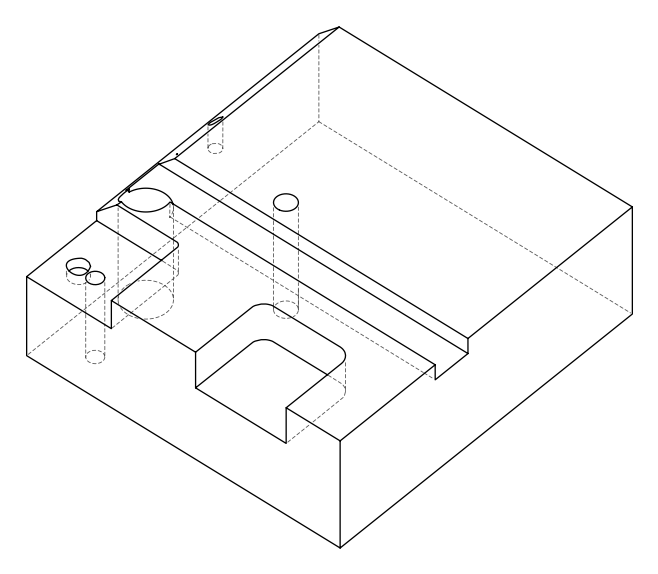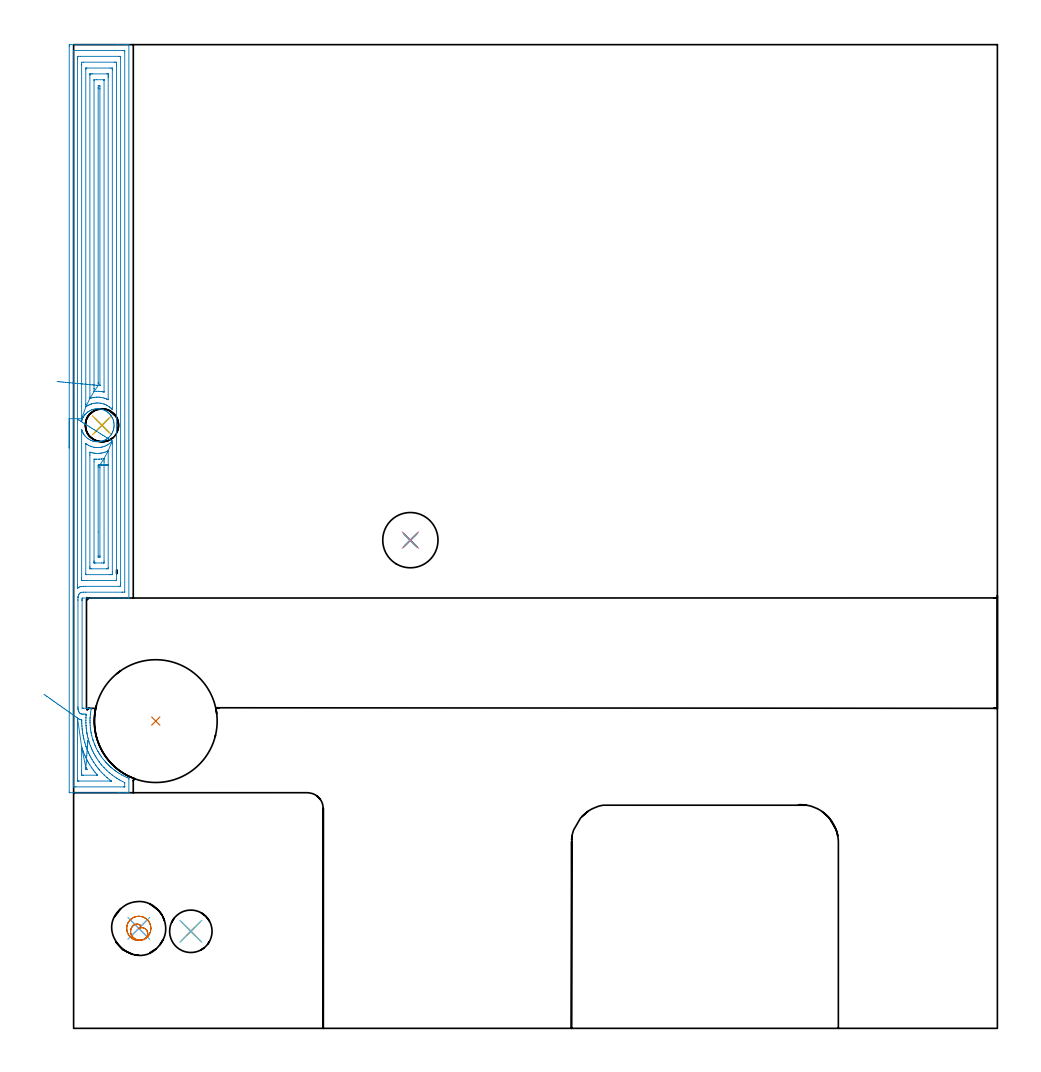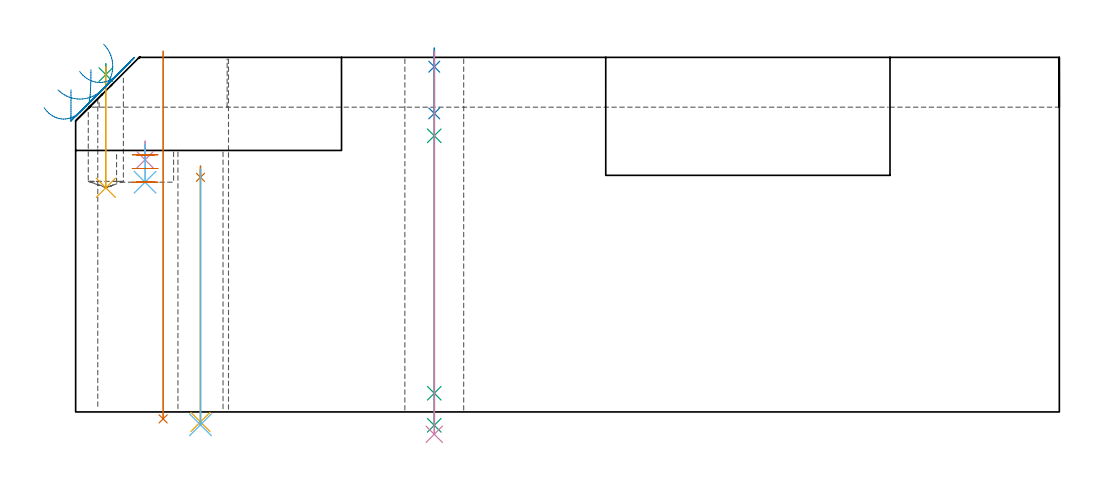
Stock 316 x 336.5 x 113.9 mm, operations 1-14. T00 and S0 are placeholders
(PLAN: 18 operations, 14 tool changes, 56.7 min)
(1 SPOT_DRILL | STEP1HOLE | NXT0321_9005460120000 | 0.04 min | 4192 mm3)
(2 SPOT_DRILL_1 | STEP1HOLE_2 | NXT0321_9005460120000 | 0.05 min | 183 mm3)
(3 SPOT_DRILL_2 | STEP1POCKET | NXT0321_9005460120000 | 0.03 min | 469 mm3)
(4 SPOT_DRILL_3 | STEP1POCKET_1 | NXT0321_9005460120000 | 0.06 min | 3556 mm3)
(5 DRILL_THROUGH_HOLE_INTO_CENTER | STEP1HOLE | NXT0301_065 | 0.33 min | 5286 mm3)
(6 DRILL_TO_ENLARGE_THROUGH_HOLE | STEP1HOLE | NXT0301_106 | 0.34 min | 9296 mm3)
(7 INDEXABLE_INSERT_DRILL_THROUGH_HOLE_FROM_SOLID | STEP1HOLE_1 | NXT0302_036 | 0.47 min | 157752 mm3)
(8 DRILL_BLIND_HOLE_INTO_CENTER | STEP1HOLE_2 | NXT0301_128 | 0.08 min | 1726 mm3)
(9 GUN_DRILL_THROUGH_HOLE | STEP1HOLE_2 | UGT0307_009 | 0.58 min | 10938 mm3)
(10 DRILL_TO_ENLARGE_THROUGH_HOLE_1 | STEP1HOLE_2 | UGT0301_257 | 0.49 min | 19071 mm3)
(11 DRILL_BLIND_HOLE_INTO_CENTER_1 | STEP1POCKET | NXT0301_084 | 0.16 min | 3630 mm3)
(12 DRILL_BLIND_HOLE_INTO_CENTER_2 | STEP1POCKET_1 | NXT0301_128 | 0.06 min | 844 mm3)
(13 MILL_ROUGH_BLIND_HOLE_CONTOUR | STEP1POCKET_1 | NXT0201_013 | Spiral | 0.56 min | 5938 mm3)
(14 AREA_MILL | FG_CHAMFER_SURFACE | UGT0205_001 | 14.23 min | 51178 mm3)
(15 MILL_CORNER_NOTCH_RECTANGULAR | CORNER_NOTCH_RECTANGULAR | NXT0201_013 | Follow Part, ap 2.5, ae 75% | 28.93 min | 191383 mm3)
(16 MILL_RECTANGULAR_POCKET | POCKET_RECTANGULAR_STRAIGHT | UGT0201_021 | Follow Part, ap 12.5, ae 75% | 3.74 min | 252806 mm3)
(17 MILL_SLOT | SLOT_PARTIAL_RECTANGULAR | UGT0201_094 | Follow Part, ap 5, ae 75% | 3.28 min | 9191 mm3)
(18 MILL_RECTANGULAR_SLOT | SLOT_RECTANGULAR | UGT0201_004 | Follow Part, ap 8, ae 75% | 3.23 min | 176171 mm3)
(TOOL NXT0321_9005460120000 | NC Spot Drill, 142deg, 12mm, Carbide, Uncoated | D12 PA142 FL30 Z2)
(TOOL NXT0301_065 | Carbide Drill 9.4mm [860.1-0940-075A1-MM 2214] | D9.4 PA140 FL98 Z2)
(TOOL NXT0301_106 | Carbide Drill 14.5mm [860.1-1450-073A1-MM 2214] | D14.5 PA140 FL83 Z2)
(TOOL NXT0302_036 | Index. Insert Drill 42mm [880-D4200L50-05] | D42 PA176 FL210 Z2)
(TOOL NXT0301_128 | Carbide Drill 12mm [861.1-1200-036A1-GP GC34] | D12 PA150 FL37.4 Z2)
(TOOL UGT0307_009 | Gun Drill 12 mm | D12 PA130 FL24 Z1)
(TOOL UGT0301_257 | Twist Drill 18.9 mm | D18.9 PA118 FL135 Z2)
(TOOL NXT0301_084 | Carbide Drill 11.3mm [860.1-1130-034A1-MM 2214] | D11.3 PA140 FL55 Z2)
(TOOL NXT0201_013 | ENDMILL 10mm | D10 FL30 Z4)
(TOOL UGT0205_001 | Chamfer Mill 20 x 3 x 45 deg. | D20 FL50 Z2)
(TOOL UGT0201_021 | End Mill 50 mm R6 | D50 R6 FL50 Z4)
(TOOL UGT0201_094 | End mill 20 mm | D20 FL38 Z4)
(TOOL UGT0201_004 | End Mill 32 mm | D32 FL53 Z6)
(OP 1 SPOT_DRILL)
G17 G21 G94 G90
T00 M6
G54
G17 G0 G90 X40.1 Y33.2 S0 M3
G43 Z123.9 H0
G94 G81 G98 Z75.372 F250. R79.
G80
M5
M2
(OP 2 SPOT_DRILL_1)
G17 G21 G94 G90
T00 M6
G54
G17 G0 G90 X115.2 Y167. S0 M3
G43 Z123.9 H0
G94 G81 G98 Z110.9 F250. R116.9
G80
M5
M2
(OP 3 SPOT_DRILL_2)
G17 G21 G94 G90
T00 M6
G54
G17 G0 G90 X9.7 Y206.3 S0 M3
G43 Z123.9 H0
G94 G81 G98 Z108.364 F250. R111.85
G80
M5
M2
(OP 4 SPOT_DRILL_3)
G17 G21 G94 G90
T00 M6
G54
G17 G0 G90 X22.3 Y34.2 S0 M3
G43 Z123.9 H0
G94 G81 G98 Z81. F250. R87.
G80
M5
M2
(OP 5 DRILL_THROUGH_HOLE_INTO_CENTER)
G17 G21 G94 G90
T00 M6
G54
G17 G0 G90 X40.1 Y33.2 S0 M3
G43 Z123.9 H1
G94 G73 G98 Z-3.211 F250. Q8.801 R78.
G80
M5
M2
(OP 6 DRILL_TO_ENLARGE_THROUGH_HOLE)
G17 G21 G94 G90
T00 M6
G54
G17 G0 G90 X40.1 Y33.2 S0 M3
G43 Z123.9 H1
G94 G73 G98 Z-4.139 F250. Q13.356 R78.
G80
M5
M2
(OP 7 INDEXABLE_INSERT_DRILL_THROUGH_HOLE_FROM_SOLID)
G17 G21 G94 G90
T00 M6
G54
G17 G0 G90 X28.1 Y105.1 S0 M3
G43 Z123.9 H1
G94 G81 G98 Z-2.233 F250. R115.9
G80
M5
M2
(OP 8 DRILL_BLIND_HOLE_INTO_CENTER)
G17 G21 G94 G90
T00 M6
G54
G17 G0 G90 X115.2 Y167. S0 M3
G43 Z123.9 H1
G94 G81 G98 Z95.9 F250. R115.9
G80
M5
M2
(OP 9 GUN_DRILL_THROUGH_HOLE)
G17 G21 G94 G90
T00 M6
G54
G17 G0 G90 X115.2 Y167. M8
G43 Z123.9 H0
Z109.556
S716 M3
G94 G1 Z88.71 F125. M26
G4 X.084
Z6. F250.
G4 X.084
Z-4.298 F125.
G4 X.084
M5
M9
G0 Z109.556
Z123.9
M2
(OP 10 DRILL_TO_ENLARGE_THROUGH_HOLE_1)
G17 G21 G94 G90
T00 M6
G54
G17 G0 G90 X115.2 Y167. S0 M3
G43 Z123.9 H0
G94 G73 G98 Z-7.178 F250. Q17.297 R115.9
G80
M5
M2
(OP 11 DRILL_BLIND_HOLE_INTO_CENTER_1)
G17 G21 G94 G90
T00 M6
G54
G17 G0 G90 X9.7 Y206.3 S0 M3
G43 Z123.9 H1
G94 G81 G98 Z72. F250. R110.85
G80
M5
M2
(OP 12 DRILL_BLIND_HOLE_INTO_CENTER_2)
G17 G21 G94 G90
T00 M6
G54
G17 G0 G90 X22.3 Y34.2 S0 M3
G43 Z123.9 H1
G94 G81 G98 Z73.8 F250. R86.
G80
M5
M2
(OP 13 MILL_ROUGH_BLIND_HOLE_CONTOUR)
G17 G21 G94 G90
T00 M6
G54
G17 G0 G90 X22.3 Y34.2 S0 M3
G43 Z123.9 H0
Z82.6
G94 G3 X22.628 Y35.401 R0.645 F250.
X20.514 Y35.256 R1.871
X20.084 Y31.394 R2.736
X24.299 Y30.563 R3.345
X25.937 Y36.199 R4.15
X24.299 Y30.563 R-4.15
X25.118 Y33.381 R2.075
X22.3 Y34.2 R2.075
G0 Z78.2
G3 X22.628 Y35.401 R0.645
X20.514 Y35.256 R1.871
X20.084 Y31.394 R2.736
X24.299 Y30.563 R3.345
X25.937 Y36.199 R4.15
X24.299 Y30.563 R-4.15
X25.118 Y33.381 R2.075
X22.3 Y34.2 R2.075
G0 Z73.8
G3 X22.628 Y35.401 R0.645
X20.514 Y35.256 R1.871
X20.084 Y31.394 R2.736
X24.299 Y30.563 R3.345
X25.937 Y36.199 R4.15
X24.299 Y30.563 R-4.15
X25.118 Y33.381 R2.075
X22.3 Y34.2 R2.075
G0 Z123.9
M5
M2
(OP 14 AREA_MILL)
G17 G21 G94 G90
T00 M6
G54
G17 G0 G90 X-1.5 Y198.55 S1061 M3
G43 Z123.9 H0
Z103.5
G94 G1 Y198.588 Z102.628 F250.
Y198.702 Z101.763
Y198.891 Z100.912
Y199.153 Z100.08
Y199.487 Z99.274
Y199.89 Z98.5
Y200.359 Z97.764
Y200.89 Z97.072
Y201.479 Z96.429
Y202.122 Z95.84
Y202.814 Z95.308
Y203.55 Z94.84
Y204.324 Z94.437
Y205.13 Z94.103
Y205.962 Z93.841
Y206.814 Z93.652
Y207.678 Z93.538
Y208.55 Z93.5
Y335.879
X-1.496 Y336.29 Z93.502
X-1.492 Y336.49 Z93.506
X-1.289 Y336.5 Z93.708
X15.155 Z110.15
X17.536 Z112.531
X18.223 Z113.223
X18.526 Z113.525
X18.885 Y336.493 Z113.876
X18.897 Y336.491 Z113.888
X18.9 Y336.326 Z113.9
Y147.343
X18.895 Y147.208 Z113.891
X18.881 Y147.2 Z113.878
X17.075 Z112.073
X15.487 Z110.484
X2.901 Z97.899
Y147.147
Y146.68
X2.91 Y146.524 Z97.889
X2.912 Y146.488 Z97.887
X2.91 Y146.484 Z97.888
X2.9 Y146.449 Z97.9
Y109.5
X3.075 Y109.499 Z98.075
X3.252 Y109.498 Z98.252
X3.257 Z98.254
X4.282 Y109.495 Z99.278
X4.782 Y109.494 Z99.781
X5.166 Y109.492 Z100.165
X5.608 Y109.491 Z100.606
X5.708 Y109.489 Z100.707
X5.805 Y109.481 Z100.804
X5.926 Y109.466 Z100.925
X6.049 Y109.439 Z101.048
X6.05 Y109.437 Z101.049
X6.049 Y109.412 Z101.048
X5.97 Y108.992 Z100.968
X5.82 Y108.099 Z100.817
X5.81 Y108.027 Z100.806
X5.804 Y107.989 Z100.8
X5.777 Y107.751 Z100.774
X5.717 Y107.206 Z100.713
X5.644 Y106.313 Z100.635
X5.641 Y106.24 Z100.631
X5.619 Y105.867 Z100.615
X5.609 Y105.42 Z100.606
X5.613 Y105.121 Z100.603
X5.619 Y104.527 Z100.611
X5.623 Y104.453 Z100.613
X5.663 Y103.631 Z100.659
X5.739 Y102.741 Z100.735
X5.748 Y102.666 Z100.743
X5.768 Y102.476 Z100.765
X5.82 Y102.113 Z100.819
X5.859 Y101.848 Z100.857
X5.957 Y101.325 Z100.953
X6.007 Y101.05 Z101.006
X6.025 Y100.956 Z101.023
X6.225 Y100.063 Z101.221
X6.46 Y99.17 Z101.46
X6.567 Y98.812 Z101.567
X6.621 Y98.645 Z101.62
X6.682 Y98.455 Z101.681
X6.744 Y98.277 Z101.743
X7.082 Y97.384 Z102.078
X7.115 Y97.304 Z102.11
X7.17 Y97.168 Z102.169
X7.227 Y97.03 Z102.226
X7.301 Y96.858 Z102.295
X7.42 Y96.566 Z102.418
X7.451 Y96.491 Z102.449
X7.487 Y96.411 Z102.485
X7.562 Y96.243 Z102.561
X7.881 Y95.598 Z102.88
X8.163 Y95.071 Z103.16
X8.356 Y94.705 Z103.356
X8.383 Y94.658 Z103.383
X8.441 Y94.556 Z103.441
X8.673 Y94.177 Z103.673
X8.897 Y93.812 Z103.896
X9.106 Y93.49 Z104.104
X9.321 Y93.171 Z104.32
X9.498 Y92.919 Z104.497
X10.201 Y91.986 Z105.199
X10.557 Y91.557 Z105.557
X10.921 Y91.134 Z105.921
X10.996 Y91.05 Z105.995
X11.08 Y90.956 Z106.079
X11.421 Y90.595 Z106.419
X11.766 Y90.241 Z106.764
X11.977 Y90.032 Z106.976
X12.234 Y89.79 Z107.233
X12.336 Y89.695 Z107.335
X12.718 Y89.348 Z107.715
X12.814 Y89.263 Z107.813
X12.839 Y89.241 Z107.838
X13.17 Y88.965 Z108.168
X13.276 Y88.876 Z108.275
X13.719 Y88.519 Z108.718
X13.8 Y88.455 Z108.799
X14.198 Y88.16 Z109.196
X14.322 Y88.071 Z109.32
X14.599 Y87.873 Z109.597
X14.744 Y87.773 Z109.742
X15.053 Y87.562 Z110.051
X15.478 Y87.295 Z110.476
X16.357 Y86.772 Z111.357
X16.436 Y86.728 Z111.436
X16.539 Y86.669 Z111.539
X17.237 Y86.313 Z112.236
X18.116 Y85.895 Z113.116
X18.419 Y85.761 Z113.415
X18.595 Y85.688 Z113.593
X18.871 Y85.569 Z113.869
X18.895 Y85.556 Z113.891
X18.9 Y85.242 Z113.9
Y80.774
X18.897 Y80.609 Z113.888
X18.885 Y80.607 Z113.876
X18.526 Y80.6 Z113.525
X18.223 Z113.223
X17.536 Z112.531
X16.308 Z111.305
X15.768 Z110.763
X15.155 Z110.15
X-1.29 Y80.601 Z93.708
X-1.492 Y80.61 Z93.506
X-1.499 Y80.813 Z93.499
X-1.5 Y208.55 Z93.5
X-0.086 Z94.914
X-0.085 Y334.408 Z94.915
X-0.084 Y334.461 Z94.916
X-0.081 Y334.485 Z94.919
X-0.08 Y334.49 Z94.92
X-0.058 Y334.492 Z94.942
X0.346 Y334.499 Z95.346
X16.652 Z111.652
X17.135 Y334.497 Z112.135
X17.37 Y334.49 Z112.37
X17.479 Y334.482 Z112.479
X17.485 Y334.143 Z112.485
Y334.092
Y149.391
X17.484 Y149.286 Z112.484
X17.481 Y149.234 Z112.481
X17.479 Y149.215 Z112.479
X17.458 Y149.208 Z112.458
X16.652 Y149.201 Z111.652
X16.582 Y149.2 Z111.582
X4.213 Z99.213
X3.399 Y149.198 Z98.399
X3.333 Y149.196 Z98.333
X2.529 Y149.13 Z97.529
X2.519 Y149.126 Z97.519
X2.515 Y149.124 Z97.515
X2.323 Y149.015 Z97.323
X2.181 Y148.911 Z97.181
X2.012 Y148.744 Z97.012
X1.871 Y148.557 Z96.871
X1.786 Y148.416 Z96.786
X1.695 Y148.236 Z96.695
X1.676 Y148.191 Z96.676
X1.632 Y148.072 Z96.632
X1.543 Y147.726 Z96.543
X1.519 Y147.582 Z96.519
X1.506 Y147.47 Z96.506
X1.496 Y147.343 Z96.496
X1.487 Y146.595 Z96.487
X1.486 Y146.449 Z96.486
X1.487 Y109.961 Z96.487
X1.488 Y109.814 Z96.488
X1.493 Y109.441 Z96.493
X1.504 Y109.247 Z96.504
X1.534 Y109.019 Z96.534
X1.554 Y108.92 Z96.554
X1.632 Y108.635 Z96.632
X1.746 Y108.362 Z96.746
X1.822 Y108.221 Z96.822
X1.953 Y108.027 Z96.953
X2.077 Y107.886 Z97.077
X2.233 Y107.747 Z97.233
X2.389 Y107.646 Z97.389
X2.515 Y107.586 Z97.515
X2.772 Y107.518 Z97.772
X3.031 Y107.505 Z98.031
X3.399 Y107.5 Z98.399
X3.926 Y107.494 Z98.926
X4.282 Y107.485 Z99.282
X4.285 Y107.133 Z99.285
X4.284 Y107.131 Z99.284
X4.282 Y107.102 Z99.282
X4.224 Y106.299 Z99.224
X4.221 Y106.24 Z99.221
X4.197 Y105.433 Z99.197
X4.196 Y105.346 Z99.196
X4.203 Y104.533 Z99.203
X4.205 Y104.453 Z99.205
X4.245 Y103.596 Z99.245
X4.248 Y103.559 Z99.248
X4.282 Y103.099 Z99.282
X4.32 Y102.666 Z99.32
X4.324 Y102.624 Z99.324
X4.376 Y102.177 Z99.376
X4.433 Y101.772 Z99.433
X4.533 Y101.132 Z99.533
X4.552 Y101.015 Z99.552
X4.577 Y100.879 Z99.577
X4.65 Y100.506 Z99.65
X4.763 Y99.985 Z99.763
X4.905 Y99.355 Z99.905
X4.973 Y99.092 Z99.973
X5.166 Y98.369 Z100.166
X5.219 Y98.198 Z100.219
X5.421 Y97.562 Z100.421
X5.458 Y97.452 Z100.458
X5.51 Y97.304 Z100.51
X5.719 Y96.744 Z100.719
X5.851 Y96.411 Z100.851
X6.049 Y95.92 Z101.049
X6.22 Y95.517 Z101.22
X6.354 Y95.209 Z101.354
X6.645 Y94.624 Z101.645
X6.933 Y94.06 Z101.933
X7.108 Y93.73 Z102.108
X7.321 Y93.337 Z102.321
X7.626 Y92.837 Z102.626
X7.816 Y92.534 Z102.816
X8.203 Y91.943 Z103.203
X8.7 Y91.243 Z103.7
X8.842 Y91.05 Z103.842
X9.3 Y90.442 Z104.3
X9.539 Y90.156 Z104.539
X9.584 Y90.105 Z104.584
X10.327 Y89.263 Z105.327
X10.467 Y89.114 Z105.467
X11.199 Y88.369 Z106.199
X11.351 Y88.226 Z106.351
X12.174 Y87.476 Z107.174
X12.234 Y87.424 Z107.234
X12.533 Y87.173 Z107.533
X13.118 Y86.711 Z108.118
X13.284 Y86.582 Z108.284
X14.001 Y86.07 Z109.001
X14.559 Y85.688 Z109.559
X14.885 Y85.486 Z109.885
X15.39 Y85.178 Z110.39
X15.768 Y84.958 Z110.768
X16.053 Y84.795 Z111.053
X16.652 Y84.494 Z111.652
X17.394 Y84.126 Z112.394
X17.447 Y84.092 Z112.447
X17.479 Y84.065 Z112.479
X17.481 Y84.031 Z112.481
X17.485 Y83.953 Z112.485
Y82.692
X17.484 Y82.639 Z112.484
X17.481 Y82.615 Z112.481
X17.48 Y82.61 Z112.48
X17.458 Y82.608 Z112.458
X17.054 Y82.601 Z112.054
X0.748 Z95.748
X0.265 Y82.603 Z95.265
X0.03 Y82.61 Z95.03
X-0.079 Y82.618 Z94.921
X-0.085 Y82.957 Z94.915
Y83.008
X-0.086 Y208.55 Z94.914
X1.328 Z96.328
X1.329 Y331.718 Z96.329
X1.331 Y332.305 Z96.331
X1.334 Y332.457 Z96.334
X1.335 Y332.487 Z96.335
X1.375 Y332.492 Z96.375
X1.441 Y332.498 Z96.441
X1.632 Y332.499 Z96.632
X2.322 Y332.5 Z97.322
X15.577 Y332.499 Z110.577
X15.768 Y332.496 Z110.768
X15.961 Y332.49 Z110.961
X16.065 Y332.48 Z111.065
X16.068 Y332.407 Z111.068
X16.069 Y332.305 Z111.069
X16.071 Y331.999 Z111.071
Y152.398
X16.07 Y151.81 Z111.07
X16.068 Y151.508 Z111.068
X16.063 Y151.21 Z111.063
X15.768 Y151.205 Z110.768
X15.487 Y151.201 Z110.487
X4.003 Y151.199 Z99.003
X3.399 Y151.19 Z98.399
X3.14 Y151.178 Z98.14
X2.515 Y151.122 Z97.515
X2.333 Y151.101 Z97.333
X2.203 Y151.066 Z97.203
X1.87 Y150.917 Z96.87
X1.72 Y150.827 Z96.72
X1.632 Y150.768 Z96.632
X1.57 Y150.723 Z96.57
X1.479 Y150.654 Z96.479
X1.335 Y150.541 Z96.335
X1.334 Y150.611 Z96.334
X1.33 Y150.917 Z96.33
X1.329 Y151.223 Z96.329
X1.328 Y151.81 Z96.328
Y208.55
X2.743 Z97.743
Y329.394
X2.744 Y329.625 Z97.744
X2.75 Y330.281 Z97.75
X2.756 Y330.49 Z97.756
X3.417 Y330.5 Z98.417
X14.019 Z109.019
X14.437 Y330.494 Z109.437
X14.64 Y330.49 Z109.64
X14.65 Y330.375 Z109.65
X14.656 Y329.856 Z109.656
X14.657 Y329.625 Z109.657
Y328.961
Y153.597
X14.655 Y153.266 Z109.655
X14.653 Y153.226 Z109.653
X14.651 Y153.213 Z109.651
X14.629 Y153.209 Z109.629
X14.525 Y153.203 Z109.525
X14.394 Y153.2 Z109.394
X4.282 Z99.282
X3.794 Y153.198 Z98.794
X3.399 Y153.19 Z98.399
X2.935 Y153.173 Z97.935
X2.776 Y153.169 Z97.776
X2.749 Y153.177 Z97.749
X2.747 Y153.235 Z97.747
X2.744 Y153.366 Z97.744
X2.743 Y153.597 Z97.743
Y154.261
Y204.732
X2.744 Y204.87 Z97.742
X2.762 Y204.82 Z97.76
X2.846 Y204.532 Z97.84
X2.847 Y204.529 Z97.841
X2.893 Y204.402 Z97.89
X2.994 Y204.134 Z97.99
X3.164 Y203.743 Z98.163
X3.22 Y203.639 Z98.219
X3.423 Y203.309 Z98.421
X3.502 Y203.183 Z98.497
X3.751 Y202.832 Z98.751
X3.813 Y202.746 Z98.813
X3.925 Y202.61 Z98.925
X4.043 Y202.479 Z99.043
X4.373 Y202.157 Z99.373
X4.72 Y201.853 Z99.72
X4.923 Y201.705 Z99.923
X5.357 Y201.432 Z100.357
X5.802 Y201.195 Z100.802
X6.358 Y200.96 Z101.358
X6.682 Y200.859 Z101.682
X7.12 Y200.765 Z102.12
X7.561 Y200.697 Z102.561
X8.001 Y200.664 Z103.001
X8.441 Y200.665 Z103.441
X8.882 Y200.702 Z103.882
X9.32 Y200.771 Z104.32
X9.683 Y200.855 Z104.683
X10.043 Y200.96 Z105.043
X10.2 Y201.021 Z105.2
X10.645 Y201.218 Z105.645
X11.08 Y201.449 Z106.08
X11.385 Y201.642 Z106.385
X11.68 Y201.853 Z106.68
X11.959 Y202.091 Z106.959
X12.282 Y202.408 Z107.282
X12.585 Y202.746 Z107.585
X12.839 Y203.083 Z107.839
X13.015 Y203.356 Z108.015
X13.177 Y203.639 Z108.177
X13.384 Y204.081 Z108.384
X13.554 Y204.532 Z108.554
X13.718 Y205.102 Z108.718
X13.773 Y205.425 Z108.773
X13.823 Y205.871 Z108.823
X13.84 Y206.318 Z108.84
X13.82 Y206.765 Z108.82
X13.768 Y207.21 Z108.768
X13.718 Y207.501 Z108.718
X13.639 Y207.804 Z108.639
X13.546 Y208.103 Z108.546
X13.369 Y208.555 Z108.369
X13.158 Y208.997 Z108.158
X13.004 Y209.262 Z108.004
X12.839 Y209.52 Z107.839
X12.702 Y209.708 Z107.702
X12.558 Y209.889 Z107.558
X12.267 Y210.209 Z107.267
X11.959 Y210.512 Z106.959
X11.799 Y210.651 Z106.799
X11.635 Y210.782 Z106.635
X11.361 Y210.975 Z106.361
X11.08 Y211.151 Z106.08
X10.645 Y211.382 Z105.645
X10.2 Y211.576 Z105.2
X9.934 Y211.675 Z104.934
X9.32 Y211.827 Z104.32
X8.882 Y211.898 Z103.882
X8.441 Y211.935 Z103.441
X8.001 Y211.936 Z103.001
X7.561 Y211.903 Z102.561
X7.12 Y211.835 Z102.12
X6.682 Y211.736 Z101.682
X6.466 Y211.675 Z101.466
X6.13 Y211.555 Z101.13
X5.802 Y211.406 Z100.802
X5.357 Y211.168 Z100.357
X4.923 Y210.896 Z99.923
X4.766 Y210.782 Z99.766
X4.395 Y210.463 Z99.395
X4.043 Y210.117 Z99.043
X3.844 Y209.889 Z98.844
X3.84 Y209.885 Z98.84
X3.525 Y209.453 Z98.521
X3.436 Y209.311 Z98.433
X3.399 Y209.253 Z98.399
X3.24 Y208.997 Z98.24
X3.185 Y208.896 Z98.185
X3.164 Y208.857 Z98.163
X3.03 Y208.55 Z98.026
X3.001 Y208.484 Z97.997
X2.919 Y208.27 Z97.916
X2.858 Y208.103 Z97.851
X2.75 Y207.739 Z97.748
X2.749 Y207.741
X2.743 Y207.917 Z97.742
Y208.55 Z97.743
X4.213 Y212.641 Z99.213
X4.163 Y212.67 Z99.163
X4.162 Y212.693 Z99.162
X4.157 Y213.464 Z99.157
Y213.591
Y327.964
X4.158 Y328.091 Z99.158
X4.163 Y328.344 Z99.163
X4.166 Y328.491 Z99.166
X4.201 Y328.493 Z99.201
X4.282 Y328.497 Z99.282
X4.511 Y328.499 Z99.511
X12.463 Y328.5 Z107.463
X13.118 Y328.495 Z108.118
X13.211 Y328.493 Z108.211
X13.232 Y328.491 Z108.232
X13.236 Y328.386 Z108.236
X13.24 Y328.218 Z108.24
X13.243 Y327.964 Z108.243
Y327.837
Y212.444
X13.242 Y211.677 Z108.242
X13.238 Z108.238
X13.118 Y211.797 Z108.118
X12.731 Y212.176 Z107.731
X12.265 Y212.571 Z107.265
X12.234 Y212.593 Z107.234
X12.16 Y212.646 Z107.16
X11.563 Y213.02 Z106.563
X11.351 Y213.135 Z106.351
X11.14 Y213.245 Z106.14
X10.665 Y213.464 Z105.665
X10.467 Y213.541 Z105.467
X10.348 Y213.585 Z105.348
X9.584 Y213.782 Z104.584
X9.203 Y213.85 Z104.203
X8.7 Y213.906 Z103.7
X8.244 Y213.926 Z103.244
X7.816 Y213.915 Z102.816
X7.405 Y213.881 Z102.405
X6.933 Y213.807 Z101.933
X6.653 Y213.748 Z101.653
X6.381 Y213.681 Z101.381
X6.049 Y213.583 Z101.049
X5.96 Y213.554 Z100.96
X5.715 Y213.464 Z100.715
X5.341 Y213.287 Z100.341
X5.166 Y213.195 Z100.166
X4.766 Y212.975 Z99.766
X4.213 Y212.641 Z99.213
X5.58 Y215.494 Z100.58
X5.577 Y215.512 Z100.577
X5.574 Y215.568 Z100.574
X5.572 Y215.734 Z100.572
X5.571 Y326.05 Z100.571
X5.572 Y326.292 Z100.572
X5.575 Y326.413 Z100.575
X5.578 Y326.471 Z100.578
X5.581 Y326.49 Z100.581
X5.61 Y326.495 Z100.61
X6.049 Y326.498 Z101.049
X6.488 Y326.5 Z101.488
X11.351 Y326.499 Z106.351
X11.794 Y326.496 Z106.794
X11.821 Y326.49 Z106.821
X11.823 Y326.466 Z106.823
X11.827 Y326.05 Z106.827
X11.829 Y325.567 Z106.829
Y325.157
X11.828 Y215.252 Z106.828
X11.827 Y215.089 Z106.827
X11.825 Y215.05 Z106.825
X11.824 Y215.041 Z106.824
X11.795 Y215.052 Z106.795
X11.715 Y215.087 Z106.715
X11.365 Y215.252 Z106.365
X11.34 Y215.263 Z106.34
X10.788 Y215.483 Z105.788
X10.467 Y215.583 Z105.467
X10.019 Y215.705 Z105.019
X9.584 Y215.797 Z104.584
X8.956 Y215.886 Z103.956
X8.7 Y215.907 Z103.7
X8.037 Y215.922 Z103.037
X7.816 Y215.916 Z102.816
X7.212 Y215.863 Z102.212
X6.933 Y215.819 Z101.933
X6.462 Y215.727 Z101.462
X6.049 Y215.626 Z101.049
X5.761 Y215.543 Z100.761
X5.645 Y215.509 Z100.645
X5.58 Y215.494 Z100.58
X7.008 Y217.857 Z102.008
X7.001 Y217.861 Z102.001
X6.992 Y217.872 Z101.992
X6.99 Y217.932 Z101.99
X6.985 Y218.773 Z101.985
Y218.826
X6.986 Y324.263 Z101.986
X6.991 Y324.472 Z101.991
X6.992 Y324.49 Z101.992
X7.068 Y324.494 Z102.068
X7.192 Y324.498 Z102.192
X7.816 Y324.5 Z102.816
X10.233 Z105.233
X10.341 Y324.499 Z105.341
X10.367 Y324.497 Z105.367
X10.392 Y324.491 Z105.392
X10.408 Y324.485 Z105.408
X10.409 Y324.457 Z105.409
X10.414 Y324.317 Z105.414
Y217.932
X10.412 Y217.722 Z105.412
X10.41 Y217.671 Z105.41
X10.409 Y217.655 Z105.409
X9.936 Y217.751 Z104.936
X9.72 Y217.795 Z104.72
X9.584 Y217.813 Z104.584
X8.716 Y217.916 Z103.716
X7.816 Y217.925 Z102.816
X7.008 Y217.857 Z102.008
X8.416 Y219.93 Z103.416
X8.406 Y219.954 Z103.406
X8.404 Y220.019 Z103.404
X8.4 Y220.613 Z103.4
Y220.917
Y321.583
X8.402 Y321.884 Z103.402
X8.407 Y322.476 Z103.407
X8.678 Y322.498 Z103.678
X8.7 Y322.497 Z103.7
X8.993 Y322.476 Z103.993
X8.997 Y322.176 Z103.997
X9. Y321.583 Z104.
Y321.279
Y220.309
X8.998 Y220.005 Z103.998
X8.996 Y219.919 Z103.996
X8.993 Y219.901 Z103.993
X8.988 Y219.899 Z103.988
X8.966 Y219.898 Z103.966
X8.499 Y219.922 Z103.499
X8.416 Y219.93 Z103.416
X7.774 Y219.99 Z102.828
X7.084 Y220.055 Z102.299
X6.351 Y220.124 Z101.831
X5.579 Y220.197 Z101.43
X4.776 Y220.273 Z101.098
X3.947 Y220.351 Z100.838
X3.099 Y220.43 Z100.651
X2.237 Y220.511 Z100.539
X1.37 Y220.593 Z100.503
X0.502 Y220.675 Z100.543
X-0.359 Y220.756 Z100.658
X-1.206 Y220.835 Z100.849
X-2.034 Y220.913 Z101.113
X-2.836 Y220.989 Z101.449
X-3.605 Y221.061 Z101.853
X-4.337 Y221.13 Z102.324
X-5.025 Y221.195 Z102.856
X-5.664 Y221.255 Z103.447
G0 X1.29 Y208.405 Z109.383
G1 X1.79 Y208.089 Z108.742
X2.335 Y207.744 Z108.155
X2.922 Y207.373 Z107.626
X3.545 Y206.979 Z107.16
X4.2 Y206.564 Z106.76
X4.882 Y206.133 Z106.429
X5.586 Y205.688 Z106.169
X6.307 Y205.232 Z105.984
X7.038 Y204.769 Z105.873
X7.775 Y204.304 Z105.838
X8.511 Y203.838 Z105.879
X9.242 Y203.376 Z105.996
X9.961 Y202.921 Z106.188
X10.663 Y202.476 Z106.453
X11.343 Y202.046 Z106.79
X11.996 Y201.633 Z107.195
X12.617 Y201.241 Z107.666
X13.2 Y200.872 Z108.2
X13.237 Y200.849 Z108.237
X13.239 Y200.833 Z108.239
X13.243 Y200.061 Z108.243
Y199.935
Y156.151
X13.241 Y155.384 Z108.241
X13.239 Y155.262 Z108.239
X13.237 Y155.223 Z108.237
X13.208 Y155.21 Z108.208
X13.118 Y155.208 Z108.118
X12.416 Y155.201 Z107.416
X4.282 Z99.282
X4.221 Y155.202 Z99.221
X4.174 Y155.207 Z99.174
X4.164 Y155.21 Z99.164
X4.162 Y155.223 Z99.162
X4.159 Y155.258 Z99.159
X4.157 Y155.384 Z99.157
Y155.511
Y199.675
X4.159 Y199.844 Z99.159
X4.162 Y199.979 Z99.162
X4.164 Y200.002 Z99.164
X4.165 Z99.165
X4.179 Y199.995 Z99.179
X4.65 Y199.69 Z99.65
X5.166 Y199.407 Z100.166
X5.669 Y199.168 Z100.669
X6.049 Y199.019 Z101.049
X6.268 Y198.947 Z101.268
X6.933 Y198.792 Z101.933
X7.372 Y198.723 Z102.372
X7.816 Y198.685 Z102.816
X8.304 Y198.674 Z103.304
X8.7 Y198.693 Z103.7
X9.125 Y198.738 Z104.125
X9.584 Y198.815 Z104.584
X9.867 Y198.881 Z104.867
X10.467 Y199.06 Z105.467
X10.547 Y199.087 Z105.547
X10.744 Y199.168 Z105.744
X11.157 Y199.364 Z106.157
X11.351 Y199.467 Z106.351
X11.728 Y199.679 Z106.728
X12.234 Y200.011 Z107.234
X12.264 Y200.031 Z107.264
X12.305 Y200.061 Z107.305
X12.744 Y200.439 Z107.744
X13.2 Y200.872 Z108.2
X11.823 Y197.555 Z106.823
X11.825 Y197.548 Z106.825
X11.827 Y197.496 Z106.827
X11.828 Y197.381 Z106.828
X11.829 Y197.217 Z106.829
X11.828 Y157.582 Z106.828
X11.827 Y157.42 Z106.827
X11.825 Y157.292 Z106.825
X11.822 Y157.215 Z106.822
X11.778 Y157.21 Z106.778
X11.351 Y157.201 Z106.351
X11.322 Y157.2 Z106.322
X6.021 Z101.021
X5.629 Y157.208 Z100.629
X5.585 Y157.21 Z100.585
X5.578 Y157.237 Z100.578
X5.574 Y157.287 Z100.574
X5.572 Y157.336 Z100.572
X5.571 Y157.655 Z100.571
Y158.065
X5.572 Y196.077 Z100.572
X5.574 Y196.487 Z100.574
X5.578 Y196.964 Z100.578
X5.588 Y197.106 Z100.588
X5.774 Y197.052 Z100.774
X6.049 Y196.973 Z101.049
X6.58 Y196.844 Z101.58
X6.933 Y196.78 Z101.933
X7.26 Y196.73 Z102.26
X7.612 Y196.694 Z102.612
X7.816 Y196.684 Z102.816
X8.508 Y196.682 Z103.508
X8.7 Y196.692 Z103.7
X9.318 Y196.756 Z104.318
X9.584 Y196.801 Z104.584
X10.06 Y196.899 Z105.06
X10.467 Y197.016 Z105.467
X10.745 Y197.099 Z105.745
X11.351 Y197.343 Z106.351
X11.377 Y197.354 Z106.377
X11.76 Y197.533 Z106.76
X11.812 Y197.555 Z106.812
X11.823 Z106.823
X10.406 Y194.938 Z105.406
X10.409 Y194.885 Z105.409
X10.414 Y194.754 Z105.414
Y194.7
X10.415 Y193.86 Z105.415
X10.414 Y159.852 Z105.414
X10.411 Y159.432 Z105.411
X10.408 Y159.224 Z105.408
X10.404 Y159.21 Z105.404
X10.377 Y159.206 Z105.377
X10.32 Y159.203 Z105.32
X10.228 Y159.2 Z105.228
X9.584 Z104.584
X7.578 Z102.578
X7.088 Y159.202 Z102.088
X7.038 Y159.204 Z102.038
X7.003 Y159.21 Z102.003
X6.992 Y159.214 Z101.992
X6.991 Y159.231 Z101.991
X6.988 Y159.42 Z101.988
X6.985 Y159.799 Z101.985
Y159.852
Y193.807
X6.991 Y194.642 Z101.991
X6.992 Y194.7 Z101.992
X7.205 Y194.711 Z102.205
X7.438 Y194.7 Z102.438
X7.816 Y194.676 Z102.816
X7.841 Y194.675 Z102.841
X8.7 Y194.682 Z103.7
X8.717 Y194.683 Z103.717
X8.923 Y194.7 Z103.923
X9.516 Y194.769 Z104.516
X9.584 Y194.78 Z104.584
X10.382 Y194.936 Z105.382
X10.406 Y194.938 Z105.406
X8.988 Y192.692 Z103.988
X8.994 Y192.668 Z103.994
X8.996 Y192.613 Z103.996
X9. Y192.02 Z104.
Y191.716
Y161.639
X8.998 Y161.338 Z103.998
X8.994 Y161.235 Z103.994
X8.992 Y161.21 Z103.992
X8.971 Y161.207 Z103.971
X8.917 Y161.204 Z103.917
X8.7 Y161.202 Z103.7
X8.555 Y161.203 Z103.555
X8.44 Y161.208 Z103.44
X8.409 Y161.21 Z103.409
X8.406 Y161.25 Z103.406
X8.403 Y161.335 Z103.403
X8.4 Y161.639 Z103.4
X8.399 Y169.757 Z103.399
X8.4 Y192.02 Z103.4
X8.401 Y192.322 Z103.401
X8.405 Y192.627 Z103.405
X8.406 Y192.662 Z103.406
X8.417 Y192.669 Z103.417
X8.456 Y192.674 Z103.456
X8.537 Y192.679 Z103.537
X8.7 Y192.686 Z103.7
X8.918 Y192.693 Z103.918
X8.988 Y192.692 Z103.988
X9.577 Y192.687 Z104.631
X10.108 Y192.683 Z105.323
X10.577 Y192.679 Z106.059
X10.98 Y192.676 Z106.833
X11.314 Y192.673 Z107.639
X11.576 Y192.671 Z108.471
X11.765 Y192.669 Z109.322
X11.879 Y192.668 Z110.187
X11.917 Z111.059
X11.879 Z111.931
X11.765 Y192.669 Z112.795
X11.576 Y192.671 Z113.647
X11.314 Y192.673 Z114.479
X10.98 Y192.676 Z115.285
X10.577 Y192.679 Z116.059
X10.109 Y192.683 Z116.795
X9.578 Y192.687 Z117.487
X8.988 Y192.692 Z118.13
G0 Z123.9
X-10.147 Y114.278
Z97.76
G1 X-9.674 Y113.943 Z97.109
X-9.155 Y113.576 Z96.511
X-8.597 Y113.18 Z95.97
X-8.001 Y112.759 Z95.492
X-7.374 Y112.315 Z95.078
X-6.72 Y111.852 Z94.733
X-6.044 Y111.373 Z94.46
X-5.351 Y110.882 Z94.259
X-4.647 Y110.383 Z94.134
X-3.936 Y109.88 Z94.084
X-3.224 Y109.376 Z94.11
X-2.517 Y108.875 Z94.212
X-1.82 Y108.382 Z94.389
X-1.138 Y107.899 Z94.64
X-0.477 Y107.431 Z94.963
X0.159 Y106.98 Z95.355
X0.765 Y106.551 Z95.814
X1.335 Y106.147 Z96.335
X1.632 Y105.938 Z96.632
X1.861 Y105.791 Z96.861
X2.039 Y105.702 Z97.039
X2.245 Y105.619 Z97.245
X2.515 Y105.552 Z97.515
X2.68 Y105.517 Z97.68
X2.773 Y105.498 Z97.773
X2.776 Y105.435 Z97.776
X2.778 Y105.346 Z97.778
X2.783 Y105.075 Z97.783
X2.794 Y104.453 Z97.794
X2.804 Y104.161 Z97.804
X2.835 Y103.559 Z97.835
X2.856 Y103.215 Z97.856
X2.9 Y102.666 Z97.9
X2.94 Y102.236 Z97.94
X2.991 Y101.772 Z97.991
X3.071 Y101.21 Z98.071
X3.125 Y100.879 Z98.125
X3.255 Y100.13 Z98.255
X3.284 Y99.985 Z98.284
X3.399 Y99.433 Z98.399
X3.476 Y99.092 Z98.476
X3.5 Y98.989 Z98.5
X3.704 Y98.198 Z98.704
X3.816 Y97.776 Z98.816
X3.956 Y97.304 Z98.956
X4.221 Y96.473 Z99.221
X4.243 Y96.411 Z99.243
X4.282 Y96.304 Z99.282
X4.586 Y95.517 Z99.586
X4.755 Y95.102 Z99.755
X4.953 Y94.624 Z99.953
X5.166 Y94.133 Z100.166
X5.358 Y93.73 Z100.358
X5.549 Y93.343 Z100.549
X5.815 Y92.837 Z100.815
X6.049 Y92.403 Z101.049
X6.311 Y91.943 Z101.311
X6.708 Y91.277 Z101.708
X6.854 Y91.05 Z101.854
X6.933 Y90.931 Z101.933
X7.466 Y90.156 Z102.466
X7.612 Y89.95 Z102.612
X7.816 Y89.671 Z102.816
X8.126 Y89.263 Z103.126
X8.378 Y88.94 Z103.378
X8.7 Y88.549 Z103.7
X8.854 Y88.369 Z103.854
X9.584 Y87.548 Z104.584
X9.651 Y87.476 Z104.651
X10.467 Y86.653 Z105.467
X10.54 Y86.582 Z105.54
X11.351 Y85.851 Z106.351
X11.537 Y85.688 Z106.537
X12.234 Y85.124 Z107.234
X12.649 Y84.795 Z107.649
X12.862 Y84.629 Z107.862
X12.884 Y84.612 Z107.884
X12.85 Y84.608 Z107.85
X12.748 Y84.603 Z107.748
X12.619 Y84.601 Z107.619
X12.427 Y84.6 Z107.427
X1.823 Y84.601 Z96.823
X1.632 Y84.604 Z96.632
X1.439 Y84.61 Z96.439
X1.335 Y84.62 Z96.335
X1.332 Y84.693 Z96.332
X1.33 Y84.795 Z96.33
X1.329 Y85.101 Z96.329
Y105.346
X1.33 Y105.652 Z96.33
X1.335 Y106.147 Z96.335
X2.767 Y96.131 Z97.767
X2.983 Y95.517 Z97.983
X3.17 Y95.006 Z98.17
X3.26 Y94.764 Z98.26
X3.314 Y94.624 Z98.314
X3.399 Y94.411 Z98.399
X3.682 Y93.73 Z98.682
X3.895 Y93.228 Z98.895
X4.079 Y92.837 Z99.079
X4.282 Y92.418 Z99.282
X4.524 Y91.943 Z99.524
X4.793 Y91.427 Z99.793
X5.001 Y91.05 Z100.001
X5.166 Y90.763 Z100.166
X5.533 Y90.156 Z100.533
X6.049 Y89.346 Z101.049
X6.104 Y89.263 Z101.104
X6.226 Y89.084 Z101.226
X6.736 Y88.369 Z101.736
X6.933 Y88.1 Z101.933
X7.202 Y87.747 Z102.202
X7.414 Y87.476 Z102.414
X7.816 Y86.989 Z102.816
X8.027 Y86.74 Z103.027
X8.1 Y86.653 Z103.1
X8.129 Y86.614 Z103.129
X8.131 Y86.61 Z103.131
X8.118 Y86.608 Z103.118
X8.018 Y86.603 Z103.018
X7.816 Y86.6 Z102.816
X3.381 Z98.381
X2.962 Y86.606 Z97.962
X2.76 Y86.61 Z97.76
X2.75 Y86.725 Z97.75
X2.744 Y87.244 Z97.744
X2.743 Y87.476 Z97.743
Y88.139
Y95.517
X2.746 Y95.75 Z97.746
X2.75 Y95.93 Z97.75
X2.767 Y96.131 Z97.767
X4.163 Y89.275 Z99.163
X4.195 Y89.263 Z99.195
X4.282 Y89.127 Z99.282
X4.53 Y88.723 Z99.53
X4.585 Y88.629 Z99.585
X4.595 Y88.609 Z99.595
X4.577 Y88.607 Z99.577
X4.519 Y88.605 Z99.519
X4.282 Y88.607 Z99.282
X4.207 Y88.61 Z99.207
X4.164 Y88.625 Z99.164
X4.161 Y88.711 Z99.161
X4.158 Y88.852 Z99.158
Y88.923
X4.162 Y89.263 Z99.162
X4.163 Y89.275 Z99.163
X4.233 Y90.138 Z99.271
X4.303 Y90.988 Z99.455
X4.37 Y91.819 Z99.712
X4.436 Y92.624 Z100.041
X4.499 Y93.398 Z100.439
X4.559 Y94.134 Z100.903
X4.615 Y94.827 Z101.43
X4.668 Y95.472 Z102.015
X4.716 Y96.063 Z102.655
X4.76 Y96.597 Z103.344
X4.798 Y97.069 Z104.076
X4.831 Y97.475 Z104.848
X4.859 Y97.813 Z105.652
X4.881 Y98.079 Z106.482
X4.896 Y98.273 Z107.333
X4.906 Y98.392 Z108.197
X4.91 Y98.435 Z109.068
X4.907 Y98.402 Z109.94
G0 Z123.9
M5
M2
